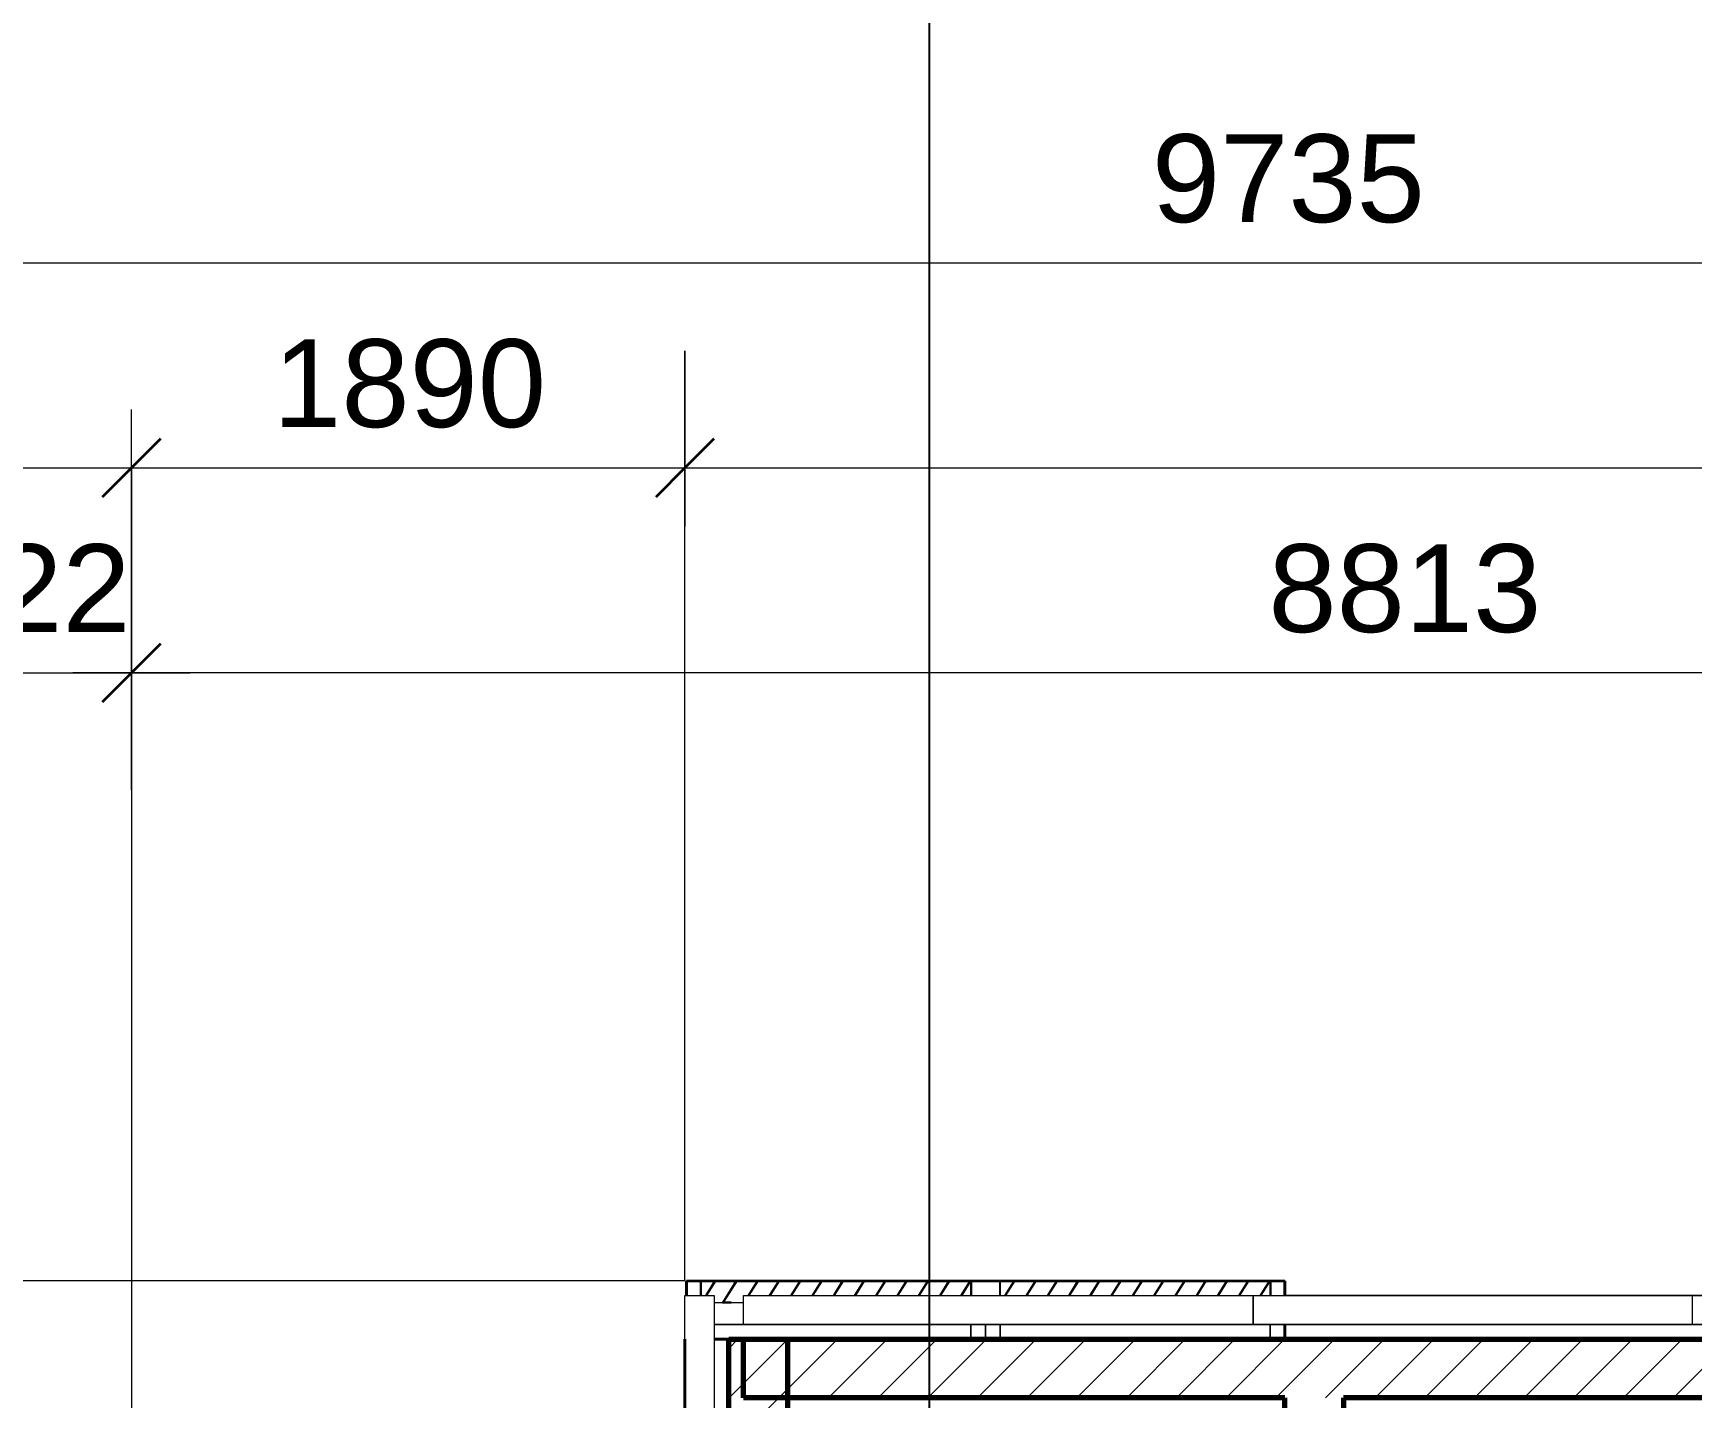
# Model space of a CAD drawing. Header units: millimetres. Extents: x -712454 to -640739, y -26917 to 7174.
# Drawn here: x -696832 to -691167, y -9523 to -4862 of the extents above; entities that cross this region are included whole.
import ezdxf

# ---------------------------------------------------------------- set-up
doc = ezdxf.new("R2010")
doc.units = ezdxf.units.MM
doc.linetypes.add('DPA_Hidden 50', pattern=[3, 2, -1])
for name, color, linetype, lineweight in [('A-ANNO-DIMS', 1, 'Continuous', 9), ('A-ANNO-DIMS-100', 1, 'Continuous', 9), ('A-DETL', 1, 'Continuous', 70), ('A-GENM', 1, 'Continuous', 9), ('A-GLAZ-CURT', 2, 'Continuous', 9), ('A-GLAZ-CWMG', 2, 'Continuous', 35), ('A-ROOM-IDEN', 3, 'Continuous', 25), ('A-WALL', 5, 'Continuous', 35), ('A-WALL-PATT', 1, 'Continuous', 35)]:
    doc.layers.add(name, color=color, linetype=linetype, lineweight=lineweight)
doc.styles.add('Arial_2', font='arial.ttf', dxfattribs={"height": 300})
doc.dimstyles.new('DPA-DIM-3_0_C-C', dxfattribs={"dimscale": 304.8, "dimtxt": 306.07782, "dimasz": 0.492126, "dimexe": 0.656168, "dimexo": 0.0625, "dimgap": 0.164042, "dimtad": 1, "dimdec": 0, "dimzin": 0, "dimdsep": 46, "dimtxsty": 'Arial_2', "dimblk1": 'DOTBLANK', "dimblk2": 'DOTBLANK', "dimsah": 1, "dimcen": 0.09, "dimdle": 0.656168, "dimadec": 8, "dimazin": 0, "dimtfac": 1, "dimtdec": 4, "dimtix": 1, "dimtmove": 0, "dimatfit": 3, "dimfxl": 1.312336, "dimfxlon": 1, "dimtvp": 1, "dimtolj": 1, "dimtzin": 0, "dimarcsym": 2})
doc.dimstyles.new('DPA-DIM-3_0_C-T', dxfattribs={"dimscale": 304.8, "dimtxt": 306.07782, "dimasz": 0.492126, "dimexe": 0.656168, "dimexo": 0.0625, "dimgap": 0.164042, "dimtad": 0, "dimjust": 2, "dimdec": 0, "dimzin": 0, "dimdsep": 46, "dimtxsty": 'Arial_2', "dimblk1": 'DOTBLANK', "dimblk2": 'OBLIQUE', "dimsah": 1, "dimcen": 0.09, "dimdle": 0.656168, "dimadec": 8, "dimazin": 0, "dimtfac": 1, "dimtdec": 4, "dimtix": 1, "dimtmove": 2, "dimatfit": 3, "dimfxl": 1.312336, "dimfxlon": 1, "dimtvp": 1, "dimtolj": 1, "dimtzin": 0, "dimarcsym": 2})
doc.dimstyles.new('DPA-DIM-3_0_T-T', dxfattribs={"dimscale": 304.8, "dimtxt": 306.07782, "dimasz": 0.656168, "dimexe": 0.656168, "dimexo": 0.0625, "dimgap": 0.164042, "dimtad": 1, "dimdec": 0, "dimzin": 0, "dimdsep": 46, "dimtxsty": 'Arial_2', "dimblk1": 'OBLIQUE', "dimblk2": 'OBLIQUE', "dimsah": 1, "dimcen": 0.09, "dimdle": 0.656168, "dimadec": 8, "dimazin": 0, "dimtfac": 1, "dimtdec": 4, "dimtix": 1, "dimtmove": 0, "dimatfit": 3, "dimfxl": 1.312336, "dimfxlon": 1, "dimtvp": 1, "dimtolj": 1, "dimtzin": 0, "dimarcsym": 2})
pattern_1 = [(45, (0, 0), (-84.852814, 84.852814), [])]

# ---------------------------------------------------------------- blocks, each defined once
blk = doc.blocks.new('DPA_CP_Entrance Louver Grill Vertical Z - Louver Grill Vertical Z-18398051-4213-01 ENLARGED ENTRANCE 3 GROUND LEVEL - REFLECTED CEILING PLAN')
at = {"layer": 'A-GLAZ-CURT'}
for p, q in [((-460.8, 200), (-462.8, 200)), ((-462.8, 200), (-462.8, 150)), ((-462.8, 150), (-462.8, 200)), ((-462.8, 200), (-460.8, 200)), ((-460.8, 150), (-460.8, 200)), ((-460.8, 200), (-460.8, 150)), ((462.8, 200), (460.8, 200)), ((460.8, 200), (460.8, 150)), ((460.8, 150), (460.8, 200)), ((460.8, 200), (462.8, 200)), ((462.8, 150), (462.8, 200)), ((462.8, 200), (462.8, 150)), ((-315.8, 125), (-415.8, 125)), ((-315.8, 125), (-415.8, 125)), ((-315.8, 125), (-415.8, 125)), ((-315.8, 125), (-415.8, 125)), ((-415.8, 50), (510.8, 50)), ((510.8, 50), (-415.8, 50)), ((-415.8, 50), (510.8, 50)), ((510.8, 50), (-415.8, 50)), ((460.8, 50), (460.8, 0)), ((510.8, 50), (460.8, 50)), ((460.8, 50), (510.8, 50)), ((460.8, 0), (460.8, 50)), ((460.8, 0), (510.8, 0)), ((510.8, 0), (460.8, 0)), ((510.8, 0), (510.8, 50)), ((510.8, 50), (510.8, 0))]:
    blk.add_line(p, q, dxfattribs=at)
blk = doc.blocks.new('System Panel - Facade_Solid Panel 100mm-18333758-4213-01 ENLARGED ENTRANCE 3 GROUND LEVEL - REFLECTED CEILING PLAN')
at = {"layer": 'A-GLAZ-CURT'}
for p, q in [((-695, 150), (695, 150)), ((695, 150), (-695, 150)), ((-695, 50), (695, 50)), ((695, 50), (-695, 50))]:
    blk.add_line(p, q, dxfattribs=at)
blk = doc.blocks.new('System Panel - Facade_Solid Panel 100mm-18333759-4213-01 ENLARGED ENTRANCE 3 GROUND LEVEL - REFLECTED CEILING PLAN')
at = {"layer": 'A-GLAZ-CURT'}
for p, q in [((-750, 150), (750, 150)), ((750, 150), (-750, 150)), ((-750, 50), (750, 50)), ((750, 50), (-750, 50))]:
    blk.add_line(p, q, dxfattribs=at)
blk = doc.blocks.new('System Panel - Facade_Solid Panel 100mm-18104327-4213-01 ENLARGED ENTRANCE 3 GROUND LEVEL - REFLECTED CEILING PLAN')
at = {"layer": 'A-GLAZ-CURT'}
for p, q in [((-870, 50), (-870, 150)), ((-870, 150), (870, 150)), ((870, 150), (870, 50)), ((870, 50), (-870, 50))]:
    blk.add_line(p, q, dxfattribs=at)
blk = doc.blocks.new('System Panel - Facade_Solid Panel 100mm-6828144-4213-01 ENLARGED ENTRANCE 3 GROUND LEVEL - REFLECTED CEILING PLAN')
at = {"layer": 'A-GLAZ-CURT'}
for p, q in [((-750, 50), (-750, 150)), ((-750, 150), (750, 150)), ((750, 150), (750, 50)), ((750, 50), (-750, 50))]:
    blk.add_line(p, q, dxfattribs=at)
blk = doc.blocks.new('DPA_CP_Entrance Louver Grill Vertical Z - Louver Grill Vertical Z-V9-4213-01 ENLARGED ENTRANCE 3 GROUND LEVEL - REFLECTED CEILING PLAN')
at = {"layer": 'A-GLAZ-CURT'}
for p, q in [((-460.8, 200), (-462.8, 200)), ((-462.8, 200), (-462.8, 150)), ((-462.8, 150), (-462.8, 200)), ((-462.8, 200), (-460.8, 200)), ((-460.8, 150), (-460.8, 200)), ((-460.8, 200), (-460.8, 150)), ((462.8, 200), (460.8, 200)), ((460.8, 200), (460.8, 150)), ((460.8, 150), (460.8, 200)), ((460.8, 200), (462.8, 200)), ((462.8, 150), (462.8, 200)), ((462.8, 200), (462.8, 150)), ((-510.8, 50), (-510.8, 0)), ((-460.8, 50), (-510.8, 50)), ((-510.8, 50), (-460.8, 50)), ((-510.8, 0), (-510.8, 50)), ((-510.8, 50), (510.8, 50)), ((510.8, 50), (-510.8, 50)), ((-510.8, 50), (510.8, 50)), ((510.8, 50), (-510.8, 50)), ((-510.8, 0), (-460.8, 0)), ((-460.8, 0), (-510.8, 0)), ((-460.8, 0), (-460.8, 50)), ((-460.8, 50), (-460.8, 0)), ((460.8, 50), (460.8, 0)), ((510.8, 50), (460.8, 50)), ((460.8, 50), (510.8, 50)), ((460.8, 0), (460.8, 50)), ((460.8, 0), (510.8, 0)), ((510.8, 0), (460.8, 0)), ((510.8, 0), (510.8, 50)), ((510.8, 50), (510.8, 0))]:
    blk.add_line(p, q, dxfattribs=at)
blk = doc.blocks.new('GM_Louver Grill Vertical Z - Z Profile-12310198-4213-01 ENLARGED ENTRANCE 3 GROUND LEVEL - REFLECTED CEILING PLAN')
at = {"layer": 'A-GENM'}
for p, q in [((46.4, 73), (15.9, 25)), ((15.9, 25), (46.4, 73)), ((18.3, 25), (50, 75)), ((50, 75), (18.3, 25)), ((50, 75), (40, 75)), ((40, 75), (40, 73)), ((40, 73), (40, 75)), ((40, 75), (50, 75)), ((40, 73), (46.4, 73)), ((46.4, 73), (40, 73))]:
    blk.add_line(p, q, dxfattribs=at)
blk = doc.blocks.new('GM_Louver Grill Vertical Z - Z Profile-V16-4213-01 ENLARGED ENTRANCE 3 GROUND LEVEL - REFLECTED CEILING PLAN')
at = {"layer": 'A-GENM'}
for p, q in [((46.4, 73), (16.3, 25.5)), ((16.3, 25.5), (46.4, 73)), ((18.3, 25), (50, 75)), ((50, 75), (18.3, 25)), ((50, 75), (40, 75)), ((40, 75), (40, 73)), ((40, 73), (40, 75)), ((40, 75), (50, 75)), ((40, 73), (46.4, 73)), ((46.4, 73), (40, 73))]:
    blk.add_line(p, q, dxfattribs=at)
blk = doc.blocks.new('GM_Louver Grill Vertical Z - Z Profile-V17-4213-01 ENLARGED ENTRANCE 3 GROUND LEVEL - REFLECTED CEILING PLAN')
at = {"layer": 'A-GENM'}
for p, q in [((46.4, 73), (0.1, 0)), ((0.1, 0), (46.4, 73)), ((3.7, 2), (50, 75)), ((50, 75), (3.7, 2)), ((50, 75), (40, 75)), ((40, 75), (40, 73)), ((40, 73), (40, 75)), ((40, 75), (50, 75)), ((40, 73), (46.4, 73)), ((46.4, 73), (40, 73)), ((0.1, 0), (29.7, 0)), ((30, 0), (0.1, 0)), ((29.7, 2), (3.7, 2)), ((3.7, 2), (30, 2)), ((30, 0), (30, 2)), ((30, 2), (30, 0))]:
    blk.add_line(p, q, dxfattribs=at)
blk = doc.blocks.new('GM_Louver Grill Vertical Z - Z Profile-V18-4213-01 ENLARGED ENTRANCE 3 GROUND LEVEL - REFLECTED CEILING PLAN')
at = {"layer": 'A-GENM'}
for p, q in [((46.4, 73), (15.9, 25)), ((15.9, 25), (46.4, 73)), ((18.3, 25), (50, 75)), ((50, 75), (18.3, 25)), ((50, 75), (40, 75)), ((40, 75), (40, 73)), ((40, 73), (40, 75)), ((40, 75), (50, 75)), ((40, 73), (46.4, 73)), ((46.4, 73), (40, 73))]:
    blk.add_line(p, q, dxfattribs=at)
blk = doc.blocks.new('GM_Louver Grill Vertical Z - Z Profile-V21-4213-01 ENLARGED ENTRANCE 3 GROUND LEVEL - REFLECTED CEILING PLAN')
at = {"layer": 'A-GENM'}
for p, q in [((46.4, 73), (15.9, 25)), ((15.9, 25), (46.4, 73)), ((50, 75), (18.3, 25)), ((18.3, 25), (49.3, 74)), ((49.3, 75), (40, 75)), ((40, 75), (40, 73)), ((40, 73), (40, 75)), ((40, 75), (50, 75)), ((40, 73), (46.4, 73)), ((46.4, 73), (40, 73))]:
    blk.add_line(p, q, dxfattribs=at)
blk = doc.blocks.new('DPA_CP_Entrance Louver Grill Vertical Z - Louver Grill Vertical Z-18399286-4213-01 ENLARGED ENTRANCE 3 GROUND LEVEL - REFLECTED CEILING PLAN')
at = {"layer": 'A-GLAZ-CURT'}
for p, q in [((-460.8, 200), (-462.8, 200)), ((-462.8, 200), (-460.8, 200)), ((462.8, 200), (460.8, 200)), ((460.8, 200), (462.8, 200)), ((460.8, 0), (510.8, 0)), ((510.8, 0), (460.8, 0)), ((510.8, 0), (510.8, 50)), ((510.8, 50), (510.8, 0))]:
    blk.add_line(p, q, dxfattribs=at)
blk = doc.blocks.new('DPA_CP_Entrance Louver Grill Vertical Z - Louver Grill Vertical Z-V40-4213-01 ENLARGED ENTRANCE 3 GROUND LEVEL - REFLECTED CEILING PLAN')
at = {"layer": 'A-GLAZ-CURT'}
for p, q in [((-460.8, 200), (-462.8, 200)), ((-462.8, 200), (-460.8, 200)), ((462.8, 200), (460.8, 200)), ((460.8, 200), (462.8, 200)), ((-510.8, 50), (-510.8, 0)), ((-510.8, 0), (-510.8, 50)), ((-510.8, 0), (-460.8, 0)), ((-460.8, 0), (-510.8, 0)), ((460.8, 0), (510.8, 0)), ((510.8, 0), (460.8, 0)), ((510.8, 0), (510.8, 50)), ((510.8, 50), (510.8, 0))]:
    blk.add_line(p, q, dxfattribs=at)
blk = doc.blocks.new('GM_Louver Grill Vertical Z - Z Profile-18333892-4213-01 ENLARGED ENTRANCE 3 GROUND LEVEL - REFLECTED CEILING PLAN')
at = {"layer": 'A-GENM'}
for p, q in [((50, 75), (40, 75)), ((40, 75), (50, 75))]:
    blk.add_line(p, q, dxfattribs=at)
blk = doc.blocks.new('GM_Louver Grill Vertical Z - Z Profile-V41-4213-01 ENLARGED ENTRANCE 3 GROUND LEVEL - REFLECTED CEILING PLAN')
at = {"layer": 'A-GENM'}
for p, q in [((49.3, 75), (40, 75)), ((40, 75), (49.3, 75))]:
    blk.add_line(p, q, dxfattribs=at)
blk = doc.blocks.new('Rectangular Mullion - 50x200-17623520-4213-01 ENLARGED ENTRANCE 3 GROUND LEVEL - REFLECTED CEILING PLAN')
at = {"layer": 'A-GLAZ-CWMG'}
for p, q in [((-693579, -9123), (-692557.4, -9123)), ((-693579, -9123), (-692557.4, -9123)), ((-692557.4, -9173), (-692557.4, -9123)), ((-692557.4, -9123), (-692557.4, -9173)), ((-692557.4, -9323), (-692557.4, -9273)), ((-692557.4, -9273), (-692557.4, -9323)), ((-692557.4, -9323), (-693579, -9323)), ((-693579, -9323), (-692557.4, -9323))]:
    blk.add_line(p, q, dxfattribs=at)
blk = doc.blocks.new('Rectangular Mullion - 50x200-17623521-4213-01 ENLARGED ENTRANCE 3 GROUND LEVEL - REFLECTED CEILING PLAN')
at = {"layer": 'A-GLAZ-CWMG'}
for p, q in [((-694600.7, -9173), (-694600.7, -9123)), ((-694600.7, -9123), (-694600.7, -9173)), ((-694600.7, -9123), (-693579, -9123)), ((-694600.7, -9123), (-693579, -9123)), ((-693579, -9323), (-694505.7, -9323)), ((-694505.7, -9323), (-693579, -9323))]:
    blk.add_line(p, q, dxfattribs=at)
blk = doc.blocks.new('DPA_CP_Entrance Louver Grill Vertical Z - Louver Grill Vertical Z-18399546-4213-01 ENLARGED ENTRANCE 3 GROUND LEVEL - REFLECTED CEILING PLAN')
at = {"layer": 'A-GLAZ-CURT'}
for p, q in [((-700, 0), (-700, -50)), ((-700, -50), (-700, 0)), ((-700, -50), (-650, -50)), ((-650, -50), (-700, -50)), ((-700, -50), (-700, -100)), ((-700, -100), (-700, -50)), ((700, -50), (-700, -50)), ((-700, -50), (700, -50)), ((-700, -50), (-700, -100)), ((-700, -100), (-700, -50)), ((700, -50), (-700, -50)), ((-700, -50), (700, -50)), ((650, -50), (700, -50)), ((700, -50), (650, -50)), ((700, -50), (700, -100)), ((700, -100), (700, -50)), ((700, -50), (700, -100)), ((700, -100), (700, -50)), ((650, -125), (650, -200)), ((650, -200), (650, -125)), ((-652, -200), (-650, -200)), ((-650, -200), (-652, -200)), ((650, -200), (652, -200)), ((652, -200), (650, -200))]:
    blk.add_line(p, q, dxfattribs=at)
blk = doc.blocks.new('GM_Louver Grill Vertical Z - Z Profile-17623928-4213-01 ENLARGED ENTRANCE 3 GROUND LEVEL - REFLECTED CEILING PLAN')
at = {"layer": 'A-GENM'}
for p, q in [((40, -75), (50, -75)), ((50, -75), (40, -75))]:
    blk.add_line(p, q, dxfattribs=at)
blk = doc.blocks.new('DPA_CP_Entrance Louver Grill Vertical Z - Louver Grill Vertical Z-18399611-4213-01 ENLARGED ENTRANCE 3 GROUND LEVEL - REFLECTED CEILING PLAN')
at = {"layer": 'A-GLAZ-CURT'}
for p, q in [((-700, 0), (-700, -50)), ((-700, -50), (-700, 0)), ((-700, -50), (-700, -100)), ((-700, -100), (-700, -50)), ((-700, -50), (-700, -100)), ((-700, -100), (-700, -50)), ((700, -50), (700, -100)), ((700, -100), (700, -50)), ((700, -50), (700, -100)), ((700, -100), (700, -50)), ((-652, -200), (-650, -200)), ((-650, -200), (-652, -200)), ((650, -200), (652, -200)), ((652, -200), (650, -200))]:
    blk.add_line(p, q, dxfattribs=at)
blk = doc.blocks.new('GM_Louver Grill Vertical Z - Z Profile-18333959-4213-01 ENLARGED ENTRANCE 3 GROUND LEVEL - REFLECTED CEILING PLAN')
at = {"layer": 'A-GENM'}
for p, q in [((40, -75), (50, -75)), ((50, -75), (40, -75))]:
    blk.add_line(p, q, dxfattribs=at)
blk = doc.blocks.new('Rectangular Mullion - 50x200-17623924-4213-01 ENLARGED ENTRANCE 3 GROUND LEVEL - REFLECTED CEILING PLAN')
at = {"layer": 'A-GLAZ-CWMG'}
for p, q in [((-694605.7, -10723), (-694605.7, -9323)), ((-694605.7, -9323), (-694605.7, -10723)), ((-694505.7, -9323), (-694405.7, -9323)), ((-694405.7, -9323), (-694505.7, -9323))]:
    blk.add_line(p, q, dxfattribs=at)
blk = doc.blocks.new('DIMBLOCK26-4213-01 ENLARGED ENTRANCE 3 GROUND LEVEL - REFLECTED CEILING PLAN')
at = {"layer": 'A-ANNO-DIMS-100'}
for p, q in [((-696495.7, -7447.2), (-696495.7, -6847.2)), ((-687682.4, -7447.2), (-687682.4, -6847.2)), ((-687682.4, -7047.2), (-696695.7, -7047.2)), ((-696495.7, -7047.2), (-696495.7, -7447.2)), ((-687682.4, -7047.2), (-687682.4, -7447.2))]:
    blk.add_line(p, q, dxfattribs=at)
at = {"layer": 'A-ANNO-DIMS-100', "lineweight": 35}
for q in [(-696395.7, -6947.2), (-696595.7, -7147.2)]:
    blk.add_line((-696495.7, -7047.2), q, dxfattribs=at)
at = {"layer": 'A-ANNO-DIMS-100', "color": 0, "insert": (-692613.4, -6607.7), "char_height": 300, "width": 1107.531, "attachment_point": 1, "line_spacing_factor": 0.941778, "style": 'Arial_2'}
blk.add_mtext('8813', dxfattribs=at)
blk = doc.blocks.new('_DotBlank')
at = {"color": 0, "linetype": 'ByBlock', "lineweight": -2}
blk.add_line((-0.5, 0), (-1, 0), dxfattribs=at)
blk.add_circle((0, 0), 0.5, dxfattribs=at)
blk = doc.blocks.new('_Oblique')
at = {"color": 0, "linetype": 'ByBlock', "lineweight": -2}
blk.add_line((-0.5, -0.5), (0.5, 0.5), dxfattribs=at)
blk = doc.blocks.new('DIMBLOCK127-4213-01 ENLARGED ENTRANCE 3 GROUND LEVEL - REFLECTED CEILING PLAN')
at = {"layer": 'A-ANNO-DIMS-100'}
for p, q in [((-700605.7, -5947.2), (-700605.7, -6547.2)), ((-700605.7, -6347.2), (-700605.7, -5947.2)), ((-696495.7, -6747.2), (-696495.7, -6147.2)), ((-700805.7, -6347.2), (-696495.7, -6347.2)), ((-696495.7, -6347.2), (-696495.7, -6747.2))]:
    blk.add_line(p, q, dxfattribs=at)
at = {"layer": 'A-ANNO-DIMS-100', "lineweight": 35}
for p, q in [((-700605.7, -6347.2), (-700505.7, -6247.2)), ((-696495.7, -6347.2), (-696395.7, -6247.2)), ((-700605.7, -6347.2), (-700705.7, -6447.2)), ((-696495.7, -6347.2), (-696595.7, -6447.2))]:
    blk.add_line(p, q, dxfattribs=at)
at = {"layer": 'A-ANNO-DIMS-100', "color": 0, "insert": (-699012.2, -5907.7), "char_height": 300, "width": 1107.531, "attachment_point": 1, "line_spacing_factor": 0.941778, "style": 'Arial_2'}
blk.add_mtext('4110', dxfattribs=at)
blk = doc.blocks.new('DIMBLOCK128-4213-01 ENLARGED ENTRANCE 3 GROUND LEVEL - REFLECTED CEILING PLAN')
at = {"layer": 'A-ANNO-DIMS-100'}
for p, q in [((-694605.7, -5947.2), (-694605.7, -6547.2)), ((-694605.7, -6347.2), (-694605.7, -5947.2)), ((-696495.7, -6747.2), (-696495.7, -6147.2)), ((-696495.7, -6347.2), (-694605.7, -6347.2)), ((-696495.7, -6347.2), (-696495.7, -6747.2))]:
    blk.add_line(p, q, dxfattribs=at)
at = {"layer": 'A-ANNO-DIMS-100', "lineweight": 35}
for p, q in [((-696495.7, -6347.2), (-696395.7, -6247.2)), ((-694605.7, -6347.2), (-694505.7, -6247.2)), ((-696495.7, -6347.2), (-696595.7, -6447.2)), ((-694605.7, -6347.2), (-694705.7, -6447.2))]:
    blk.add_line(p, q, dxfattribs=at)
at = {"layer": 'A-ANNO-DIMS-100', "color": 0, "insert": (-696012.2, -5907.7), "char_height": 300, "width": 1107.531, "attachment_point": 1, "line_spacing_factor": 0.941778, "style": 'Arial_2'}
blk.add_mtext('1890', dxfattribs=at)
blk = doc.blocks.new('DIMBLOCK129-4213-01 ENLARGED ENTRANCE 3 GROUND LEVEL - REFLECTED CEILING PLAN')
at = {"layer": 'A-ANNO-DIMS-100'}
for p, q in [((-694605.7, -5947.2), (-694605.7, -6547.2)), ((-694605.7, -6347.2), (-694605.7, -5947.2)), ((-682132.4, -5947.2), (-682132.4, -6547.2)), ((-682132.4, -6347.2), (-682132.4, -5947.2)), ((-694605.7, -6347.2), (-681932.4, -6347.2))]:
    blk.add_line(p, q, dxfattribs=at)
at = {"layer": 'A-ANNO-DIMS-100', "lineweight": 35}
for p, q in [((-694605.7, -6347.2), (-694505.7, -6247.2)), ((-682132.4, -6347.2), (-682032.4, -6247.2)), ((-694605.7, -6347.2), (-694705.7, -6447.2)), ((-682132.4, -6347.2), (-682232.4, -6447.2))]:
    blk.add_line(p, q, dxfattribs=at)
at = {"layer": 'A-ANNO-DIMS-100', "color": 0, "insert": (-688945.9, -5907.7), "char_height": 300, "width": 1384.414, "attachment_point": 1, "line_spacing_factor": 0.941778, "style": 'Arial_2'}
blk.add_mtext('12473', dxfattribs=at)
blk = doc.blocks.new('DIMBLOCK131-4213-01 ENLARGED ENTRANCE 3 GROUND LEVEL - REFLECTED CEILING PLAN')
at = {"layer": 'A-ANNO-DIMS-100'}
for p, q in [((-697417.4, -5247.2), (-697417.4, -5847.2)), ((-697417.4, -5647.2), (-697417.4, -5247.2)), ((-687682.4, -5247.2), (-687682.4, -5847.2)), ((-687682.4, -5647.2), (-687682.4, -5247.2)), ((-697417.4, -5647.2), (-687482.4, -5647.2))]:
    blk.add_line(p, q, dxfattribs=at)
at = {"layer": 'A-ANNO-DIMS-100', "lineweight": 35}
for centre in [(-697417.4, -5647.2), (-687682.4, -5647.2)]:
    blk.add_circle(centre, 75, dxfattribs=at)
at = {"layer": 'A-ANNO-DIMS-100', "color": 0, "insert": (-693011.3, -5207.7), "char_height": 300, "width": 1107.531, "attachment_point": 1, "line_spacing_factor": 0.941778, "style": 'Arial_2'}
blk.add_mtext('9735', dxfattribs=at)
blk = doc.blocks.new('DIMBLOCK161-4213-01 ENLARGED ENTRANCE 3 GROUND LEVEL - REFLECTED CEILING PLAN')
at = {"layer": 'A-ANNO-DIMS-100'}
for p, q in [((-697417.4, -6647.2), (-697417.4, -7247.2)), ((-697417.4, -7047.2), (-697417.4, -6647.2)), ((-696495.7, -6647.2), (-696495.7, -7247.2)), ((-696495.7, -7047.2), (-696495.7, -6647.2)), ((-697417.4, -7047.2), (-696295.7, -7047.2))]:
    blk.add_line(p, q, dxfattribs=at)
at = {"layer": 'A-ANNO-DIMS-100', "lineweight": 35}
for q in [(-696395.7, -6947.2), (-696595.7, -7147.2)]:
    blk.add_line((-696495.7, -7047.2), q, dxfattribs=at)
at = {"layer": 'A-ANNO-DIMS-100', "color": 0, "insert": (-697197.9, -6607.7), "char_height": 300, "width": 830.648, "attachment_point": 1, "line_spacing_factor": 0.941778, "style": 'Arial_2'}
blk.add_mtext('922', dxfattribs=at)

msp = doc.modelspace()

# ---------------------------------------------------------------- hatches: boundary and pattern name
at = {"layer": 'A-WALL-PATT', "lineweight": 9}
h = msp.add_hatch(dxfattribs=at)
h.set_pattern_fill('FP_2', color=256, style=0, pattern_type=2)
h.set_pattern_definition(pattern_1)
h.paths.add_polyline_path([(-694455.7, -13523), (-694255.7, -13523), (-694255.7, -9323), (-694455.7, -9323), (-694455.7, -13462.8)])
h = msp.add_hatch(dxfattribs=at)
h.set_pattern_fill('FP_2', color=256, style=0, pattern_type=2)
h.set_pattern_definition(pattern_1)
h.paths.add_polyline_path([(-682714.5, -9523), (-682232.4, -9523), (-682232.4, -9323), (-694405.7, -9323), (-694405.7, -9523), (-683241.8, -9523)])

# ---------------------------------------------------------------- linework, layer by layer
at = {"layer": 'A-DETL', "color": 8, "linetype": 'DPA_Hidden 50', "lineweight": 9}
for p, q in [((-694605.7, -9123), (-694605.7, -6323)), ((-696495.7, -6373), (-696495.7, -22073)), ((-694605.7, -9123), (-697417.4, -9123))]:
    msp.add_line(p, q, dxfattribs=at)
at = {"layer": 'A-ROOM-IDEN'}
msp.add_line((-693770.1, -12597.7), (-693770.2, -1993.9), dxfattribs=at)
at = {"layer": 'A-WALL', "color": 7, "lineweight": 70}
for p, q in [((-694455.7, -13523), (-694455.7, -9323)), ((-694455.7, -9323), (-694255.7, -9323)), ((-694405.7, -9323), (-686867.4, -9323)), ((-694405.7, -9523), (-694405.7, -9323)), ((-694255.7, -9323), (-694255.7, -13523)), ((-692557.4, -9523), (-694405.7, -9523)), ((-692557.4, -13623), (-692557.4, -9523)), ((-689187.4, -9523), (-692357.4, -9523)), ((-692357.4, -9523), (-692357.4, -13423))]:
    msp.add_line(p, q, dxfattribs=at)

# ---------------------------------------------------------------- block references
at = {"layer": 'A-GENM'}
for name, p in [('GM_Louver Grill Vertical Z - Z Profile-V18-4213-01 ENLARGED ENTRANCE 3 GROUND LEVEL - REFLECTED CEILING PLAN', (-694550.7, -9198)), ('GM_Louver Grill Vertical Z - Z Profile-18333892-4213-01 ENLARGED ENTRANCE 3 GROUND LEVEL - REFLECTED CEILING PLAN', (-694550.7, -9198)), ('GM_Louver Grill Vertical Z - Z Profile-V17-4213-01 ENLARGED ENTRANCE 3 GROUND LEVEL - REFLECTED CEILING PLAN', (-694478, -9198)), ('GM_Louver Grill Vertical Z - Z Profile-18333892-4213-01 ENLARGED ENTRANCE 3 GROUND LEVEL - REFLECTED CEILING PLAN', (-694478, -9198)), ('GM_Louver Grill Vertical Z - Z Profile-12310198-4213-01 ENLARGED ENTRANCE 3 GROUND LEVEL - REFLECTED CEILING PLAN', (-694405.4, -9198)), ('GM_Louver Grill Vertical Z - Z Profile-18333892-4213-01 ENLARGED ENTRANCE 3 GROUND LEVEL - REFLECTED CEILING PLAN', (-694405.4, -9198)), ('GM_Louver Grill Vertical Z - Z Profile-V16-4213-01 ENLARGED ENTRANCE 3 GROUND LEVEL - REFLECTED CEILING PLAN', (-694332.8, -9198)), ('GM_Louver Grill Vertical Z - Z Profile-18333892-4213-01 ENLARGED ENTRANCE 3 GROUND LEVEL - REFLECTED CEILING PLAN', (-694332.8, -9198)), ('GM_Louver Grill Vertical Z - Z Profile-12310198-4213-01 ENLARGED ENTRANCE 3 GROUND LEVEL - REFLECTED CEILING PLAN', (-694260.1, -9198)), ('GM_Louver Grill Vertical Z - Z Profile-18333892-4213-01 ENLARGED ENTRANCE 3 GROUND LEVEL - REFLECTED CEILING PLAN', (-694260.1, -9198)), ('GM_Louver Grill Vertical Z - Z Profile-12310198-4213-01 ENLARGED ENTRANCE 3 GROUND LEVEL - REFLECTED CEILING PLAN', (-694187.5, -9198)), ('GM_Louver Grill Vertical Z - Z Profile-18333892-4213-01 ENLARGED ENTRANCE 3 GROUND LEVEL - REFLECTED CEILING PLAN', (-694187.5, -9198)), ('GM_Louver Grill Vertical Z - Z Profile-12310198-4213-01 ENLARGED ENTRANCE 3 GROUND LEVEL - REFLECTED CEILING PLAN', (-694114.9, -9198)), ('GM_Louver Grill Vertical Z - Z Profile-18333892-4213-01 ENLARGED ENTRANCE 3 GROUND LEVEL - REFLECTED CEILING PLAN', (-694114.9, -9198)), ('GM_Louver Grill Vertical Z - Z Profile-12310198-4213-01 ENLARGED ENTRANCE 3 GROUND LEVEL - REFLECTED CEILING PLAN', (-694042.2, -9198)), ('GM_Louver Grill Vertical Z - Z Profile-18333892-4213-01 ENLARGED ENTRANCE 3 GROUND LEVEL - REFLECTED CEILING PLAN', (-694042.2, -9198)), ('GM_Louver Grill Vertical Z - Z Profile-12310198-4213-01 ENLARGED ENTRANCE 3 GROUND LEVEL - REFLECTED CEILING PLAN', (-693969.6, -9198)), ('GM_Louver Grill Vertical Z - Z Profile-18333892-4213-01 ENLARGED ENTRANCE 3 GROUND LEVEL - REFLECTED CEILING PLAN', (-693969.6, -9198)), ('GM_Louver Grill Vertical Z - Z Profile-12310198-4213-01 ENLARGED ENTRANCE 3 GROUND LEVEL - REFLECTED CEILING PLAN', (-693896.9, -9198)), ('GM_Louver Grill Vertical Z - Z Profile-18333892-4213-01 ENLARGED ENTRANCE 3 GROUND LEVEL - REFLECTED CEILING PLAN', (-693896.9, -9198)), ('GM_Louver Grill Vertical Z - Z Profile-12310198-4213-01 ENLARGED ENTRANCE 3 GROUND LEVEL - REFLECTED CEILING PLAN', (-693824.3, -9198)), ('GM_Louver Grill Vertical Z - Z Profile-18333892-4213-01 ENLARGED ENTRANCE 3 GROUND LEVEL - REFLECTED CEILING PLAN', (-693824.3, -9198)), ('GM_Louver Grill Vertical Z - Z Profile-12310198-4213-01 ENLARGED ENTRANCE 3 GROUND LEVEL - REFLECTED CEILING PLAN', (-693751.7, -9198)), ('GM_Louver Grill Vertical Z - Z Profile-18333892-4213-01 ENLARGED ENTRANCE 3 GROUND LEVEL - REFLECTED CEILING PLAN', (-693751.7, -9198)), ('GM_Louver Grill Vertical Z - Z Profile-12310198-4213-01 ENLARGED ENTRANCE 3 GROUND LEVEL - REFLECTED CEILING PLAN', (-693679, -9198)), ('GM_Louver Grill Vertical Z - Z Profile-18333892-4213-01 ENLARGED ENTRANCE 3 GROUND LEVEL - REFLECTED CEILING PLAN', (-693679, -9198)), ('GM_Louver Grill Vertical Z - Z Profile-12310198-4213-01 ENLARGED ENTRANCE 3 GROUND LEVEL - REFLECTED CEILING PLAN', (-693529, -9198)), ('GM_Louver Grill Vertical Z - Z Profile-18333892-4213-01 ENLARGED ENTRANCE 3 GROUND LEVEL - REFLECTED CEILING PLAN', (-693529, -9198)), ('GM_Louver Grill Vertical Z - Z Profile-12310198-4213-01 ENLARGED ENTRANCE 3 GROUND LEVEL - REFLECTED CEILING PLAN', (-693456.4, -9198)), ('GM_Louver Grill Vertical Z - Z Profile-18333892-4213-01 ENLARGED ENTRANCE 3 GROUND LEVEL - REFLECTED CEILING PLAN', (-693456.4, -9198)), ('GM_Louver Grill Vertical Z - Z Profile-12310198-4213-01 ENLARGED ENTRANCE 3 GROUND LEVEL - REFLECTED CEILING PLAN', (-693383.8, -9198)), ('GM_Louver Grill Vertical Z - Z Profile-18333892-4213-01 ENLARGED ENTRANCE 3 GROUND LEVEL - REFLECTED CEILING PLAN', (-693383.8, -9198)), ('GM_Louver Grill Vertical Z - Z Profile-V21-4213-01 ENLARGED ENTRANCE 3 GROUND LEVEL - REFLECTED CEILING PLAN', (-693311.1, -9198)), ('GM_Louver Grill Vertical Z - Z Profile-V41-4213-01 ENLARGED ENTRANCE 3 GROUND LEVEL - REFLECTED CEILING PLAN', (-693311.1, -9198)), ('GM_Louver Grill Vertical Z - Z Profile-12310198-4213-01 ENLARGED ENTRANCE 3 GROUND LEVEL - REFLECTED CEILING PLAN', (-693238.5, -9198)), ('GM_Louver Grill Vertical Z - Z Profile-18333892-4213-01 ENLARGED ENTRANCE 3 GROUND LEVEL - REFLECTED CEILING PLAN', (-693238.5, -9198)), ('GM_Louver Grill Vertical Z - Z Profile-12310198-4213-01 ENLARGED ENTRANCE 3 GROUND LEVEL - REFLECTED CEILING PLAN', (-693165.8, -9198)), ('GM_Louver Grill Vertical Z - Z Profile-18333892-4213-01 ENLARGED ENTRANCE 3 GROUND LEVEL - REFLECTED CEILING PLAN', (-693165.8, -9198)), ('GM_Louver Grill Vertical Z - Z Profile-12310198-4213-01 ENLARGED ENTRANCE 3 GROUND LEVEL - REFLECTED CEILING PLAN', (-693093.2, -9198)), ('GM_Louver Grill Vertical Z - Z Profile-18333892-4213-01 ENLARGED ENTRANCE 3 GROUND LEVEL - REFLECTED CEILING PLAN', (-693093.2, -9198)), ('GM_Louver Grill Vertical Z - Z Profile-12310198-4213-01 ENLARGED ENTRANCE 3 GROUND LEVEL - REFLECTED CEILING PLAN', (-693020.6, -9198)), ('GM_Louver Grill Vertical Z - Z Profile-18333892-4213-01 ENLARGED ENTRANCE 3 GROUND LEVEL - REFLECTED CEILING PLAN', (-693020.6, -9198)), ('GM_Louver Grill Vertical Z - Z Profile-12310198-4213-01 ENLARGED ENTRANCE 3 GROUND LEVEL - REFLECTED CEILING PLAN', (-692947.9, -9198)), ('GM_Louver Grill Vertical Z - Z Profile-18333892-4213-01 ENLARGED ENTRANCE 3 GROUND LEVEL - REFLECTED CEILING PLAN', (-692947.9, -9198)), ('GM_Louver Grill Vertical Z - Z Profile-12310198-4213-01 ENLARGED ENTRANCE 3 GROUND LEVEL - REFLECTED CEILING PLAN', (-692875.3, -9198)), ('GM_Louver Grill Vertical Z - Z Profile-18333892-4213-01 ENLARGED ENTRANCE 3 GROUND LEVEL - REFLECTED CEILING PLAN', (-692875.3, -9198)), ('GM_Louver Grill Vertical Z - Z Profile-12310198-4213-01 ENLARGED ENTRANCE 3 GROUND LEVEL - REFLECTED CEILING PLAN', (-692802.6, -9198)), ('GM_Louver Grill Vertical Z - Z Profile-18333892-4213-01 ENLARGED ENTRANCE 3 GROUND LEVEL - REFLECTED CEILING PLAN', (-692802.6, -9198)), ('GM_Louver Grill Vertical Z - Z Profile-12310198-4213-01 ENLARGED ENTRANCE 3 GROUND LEVEL - REFLECTED CEILING PLAN', (-692730, -9198)), ('GM_Louver Grill Vertical Z - Z Profile-18333892-4213-01 ENLARGED ENTRANCE 3 GROUND LEVEL - REFLECTED CEILING PLAN', (-692730, -9198)), ('GM_Louver Grill Vertical Z - Z Profile-12310198-4213-01 ENLARGED ENTRANCE 3 GROUND LEVEL - REFLECTED CEILING PLAN', (-692657.4, -9198)), ('GM_Louver Grill Vertical Z - Z Profile-18333892-4213-01 ENLARGED ENTRANCE 3 GROUND LEVEL - REFLECTED CEILING PLAN', (-692657.4, -9198))]:
    msp.add_blockref(name, p, dxfattribs=at)
at = {"layer": 'A-GENM', "rotation": 270}
for name, p in [('GM_Louver Grill Vertical Z - Z Profile-17623928-4213-01 ENLARGED ENTRANCE 3 GROUND LEVEL - REFLECTED CEILING PLAN', (-694530.7, -9373)), ('GM_Louver Grill Vertical Z - Z Profile-18333959-4213-01 ENLARGED ENTRANCE 3 GROUND LEVEL - REFLECTED CEILING PLAN', (-694530.7, -9373)), ('GM_Louver Grill Vertical Z - Z Profile-17623928-4213-01 ENLARGED ENTRANCE 3 GROUND LEVEL - REFLECTED CEILING PLAN', (-694530.7, -9446.5)), ('GM_Louver Grill Vertical Z - Z Profile-18333959-4213-01 ENLARGED ENTRANCE 3 GROUND LEVEL - REFLECTED CEILING PLAN', (-694530.7, -9446.5))]:
    msp.add_blockref(name, p, dxfattribs=at)
at = {"layer": 'A-GLAZ-CURT'}
for name, p, rotation in [('System Panel - Facade_Solid Panel 100mm-6828144-4213-01 ENLARGED ENTRANCE 3 GROUND LEVEL - REFLECTED CEILING PLAN', (-694455.7, -9923), 90), ('DPA_CP_Entrance Louver Grill Vertical Z - Louver Grill Vertical Z-18399546-4213-01 ENLARGED ENTRANCE 3 GROUND LEVEL - REFLECTED CEILING PLAN', (-694405.7, -10023), 270), ('DPA_CP_Entrance Louver Grill Vertical Z - Louver Grill Vertical Z-18399611-4213-01 ENLARGED ENTRANCE 3 GROUND LEVEL - REFLECTED CEILING PLAN', (-694405.7, -10023), 270)]:
    msp.add_blockref(name, p, dxfattribs=dict(at, rotation=rotation))
for name, p in [('DPA_CP_Entrance Louver Grill Vertical Z - Louver Grill Vertical Z-18398051-4213-01 ENLARGED ENTRANCE 3 GROUND LEVEL - REFLECTED CEILING PLAN', (-694089.9, -9323)), ('DPA_CP_Entrance Louver Grill Vertical Z - Louver Grill Vertical Z-18399286-4213-01 ENLARGED ENTRANCE 3 GROUND LEVEL - REFLECTED CEILING PLAN', (-694089.9, -9323)), ('System Panel - Facade_Solid Panel 100mm-18104327-4213-01 ENLARGED ENTRANCE 3 GROUND LEVEL - REFLECTED CEILING PLAN', (-693535.7, -9323)), ('DPA_CP_Entrance Louver Grill Vertical Z - Louver Grill Vertical Z-V9-4213-01 ENLARGED ENTRANCE 3 GROUND LEVEL - REFLECTED CEILING PLAN', (-693068.2, -9323)), ('DPA_CP_Entrance Louver Grill Vertical Z - Louver Grill Vertical Z-V40-4213-01 ENLARGED ENTRANCE 3 GROUND LEVEL - REFLECTED CEILING PLAN', (-693068.2, -9323)), ('System Panel - Facade_Solid Panel 100mm-6828144-4213-01 ENLARGED ENTRANCE 3 GROUND LEVEL - REFLECTED CEILING PLAN', (-691915.7, -9323)), ('System Panel - Facade_Solid Panel 100mm-18333758-4213-01 ENLARGED ENTRANCE 3 GROUND LEVEL - REFLECTED CEILING PLAN', (-691862.4, -9323)), ('System Panel - Facade_Solid Panel 100mm-18333759-4213-01 ENLARGED ENTRANCE 3 GROUND LEVEL - REFLECTED CEILING PLAN', (-690417.4, -9323))]:
    msp.add_blockref(name, p, dxfattribs=at)
at = {"layer": 'A-GLAZ-CWMG'}
for name in ['Rectangular Mullion - 50x200-17623521-4213-01 ENLARGED ENTRANCE 3 GROUND LEVEL - REFLECTED CEILING PLAN', 'Rectangular Mullion - 50x200-17623520-4213-01 ENLARGED ENTRANCE 3 GROUND LEVEL - REFLECTED CEILING PLAN', 'Rectangular Mullion - 50x200-17623924-4213-01 ENLARGED ENTRANCE 3 GROUND LEVEL - REFLECTED CEILING PLAN']:
    msp.add_blockref(name, (0, 0), dxfattribs=at)

# ---------------------------------------------------------------- dimensions: what is measured, and where the dimension line sits
at = {"layer": 'A-ANNO-DIMS'}
for base, p1, p2, dimstyle, override, picture, middle in [((-687682.4, -5647.2), (-697417.4, -5247.2), (-687682.4, -5247.2), 'DPA-DIM-3_0_C-C', {"dimpost": '<>', "dimfxl": 9735}, 'DIMBLOCK131-4213-01 ENLARGED ENTRANCE 3 GROUND LEVEL - REFLECTED CEILING PLAN', (-692549.9, -5443.9)), ((-696495.7, -6347.2), (-700605.7, -5947.2), (-696495.7, -6747.2), 'DPA-DIM-3_0_T-T', {"dimpost": '<>', "dimfxl": 4187.135059}, 'DIMBLOCK127-4213-01 ENLARGED ENTRANCE 3 GROUND LEVEL - REFLECTED CEILING PLAN', (-698550.7, -6144)), ((-694605.7, -6347.2), (-696495.7, -6747.2), (-694605.7, -5947.2), 'DPA-DIM-3_0_T-T', {"dimpost": '<>', "dimfxl": 2052.340128}, 'DIMBLOCK128-4213-01 ENLARGED ENTRANCE 3 GROUND LEVEL - REFLECTED CEILING PLAN', (-695550.7, -6144)), ((-682132.4, -6347.2), (-694605.7, -5947.2), (-682132.4, -5947.2), 'DPA-DIM-3_0_T-T', {"dimpost": '<>', "dimfxl": 12473.309073}, 'DIMBLOCK129-4213-01 ENLARGED ENTRANCE 3 GROUND LEVEL - REFLECTED CEILING PLAN', (-688369, -6143.9))]:
    dim = msp.add_linear_dim(base=base, p1=p1, p2=p2, dimstyle=dimstyle, override=override, dxfattribs=at)
    dim.commit()
    dim.dimension.update_dxf_attribs({"geometry": picture, "text_midpoint": middle})
for p1, p2, override, picture, middle in [((-697417.4, -6647.2), (-696495.7, -6647.2), {"dimpost": '<>', "dimfxl": 921.690926}, 'DIMBLOCK161-4213-01 ENLARGED ENTRANCE 3 GROUND LEVEL - REFLECTED CEILING PLAN', (-696782.6, -6807.7)), ((-687682.4, -7447.2), (-696495.7, -7447.2), {"dimpost": '<>', "dimfxl": 8813.309074}, 'DIMBLOCK26-4213-01 ENLARGED ENTRANCE 3 GROUND LEVEL - REFLECTED CEILING PLAN', (-692059.7, -6807.7))]:
    dim = msp.add_linear_dim(base=(-696495.7, -7047.2), p1=p1, p2=p2, dimstyle='DPA-DIM-3_0_C-T', override=override, dxfattribs=at)
    dim.commit()
    dim.dimension.update_dxf_attribs({"geometry": picture, "text_midpoint": middle, "dimtype": 160})

doc.saveas('drawing.dxf')
